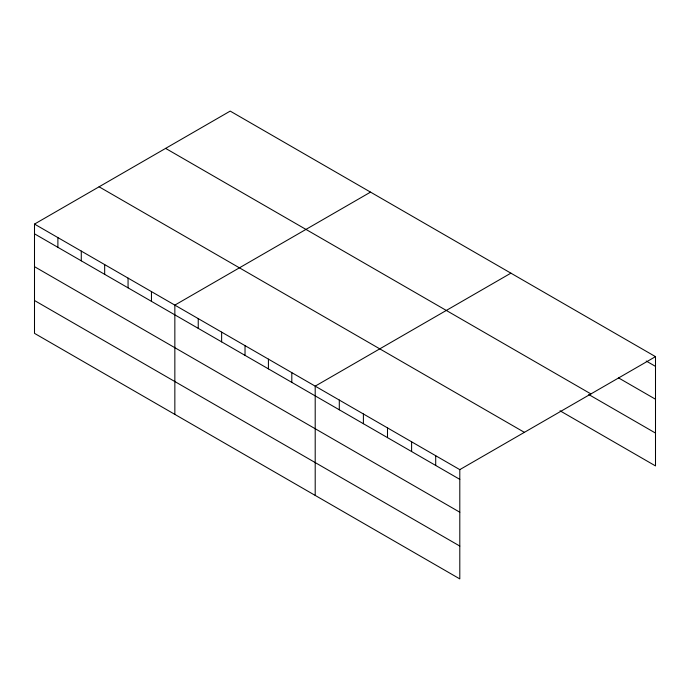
<?xml version="1.0" encoding="UTF-8"?>
<svg xmlns="http://www.w3.org/2000/svg" width="690" height="690" viewBox="0 0 690 690"><rect width="100%" height="100%" fill="white"/><g stroke="black" fill="none" stroke-linecap="round" stroke-linejoin="round"><path stroke-width="1.03" d="M34.5 224.086L459.799 469.631L459.799 578.901L34.5 333.356L34.5 224.086L230.201 111.099L655.5 356.644L655.5 465.914L560.03 410.791M370.547 192.122L174.846 305.109L174.846 414.388M510.902 273.154L315.201 386.141L315.201 495.42M459.799 469.631L655.5 356.644M646.228 361.034L655.5 366.381M618.421 377.827L655.5 399.234M165.617 148.385L590.916 393.93M588.76 394.542L655.5 433.07M99.084 186.8L524.383 432.345M34.5 233.824L459.799 479.369M34.5 266.676L459.799 512.213M34.5 300.512L459.799 546.057M435.701 455.711L435.701 465.457M411.602 441.798L411.602 451.545M387.495 427.886L387.495 437.632M363.397 413.974L363.397 423.712M339.299 400.053L339.299 409.8M291.81 372.635L291.81 382.381M268.419 359.136L268.419 368.874M245.028 345.63L245.028 355.367M221.628 332.123L221.628 341.869M198.237 318.616L198.237 328.362M151.455 291.611L151.455 301.349M128.064 278.105L128.064 287.842M104.673 264.598L104.673 274.344M81.282 251.091L81.282 260.837M57.891 237.584L57.891 247.331"/></g></svg>
